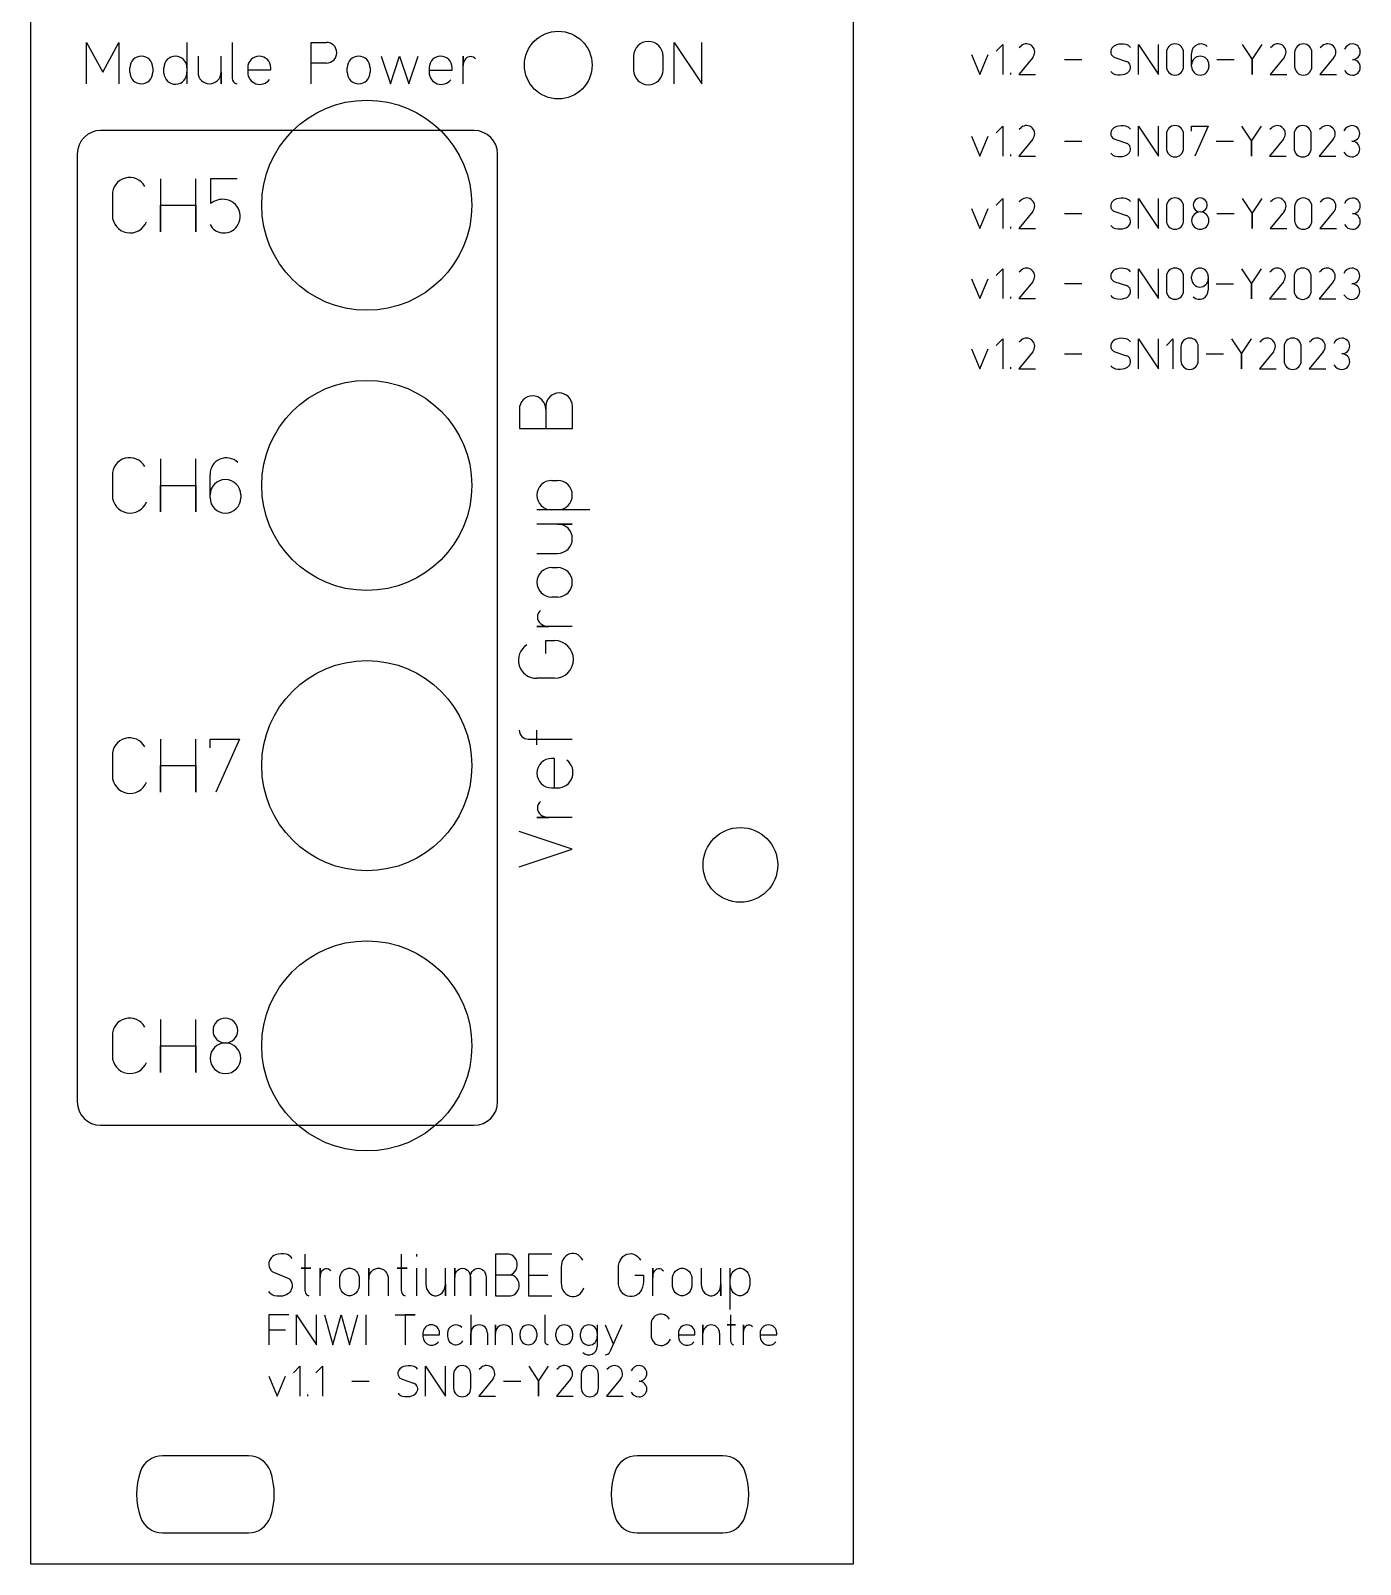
# Model space of a CAD drawing. Header units: millimetres. Extents: x 0 to 57, y 0 to 129.
# Drawn here: x 0 to 56.9, y 0 to 65.7 of the extents above; entities that cross this region are included whole.
import ezdxf

# ---------------------------------------------------------------- set-up
doc = ezdxf.new("R2010")
doc.units = ezdxf.units.MM
doc.layers.add('Contour', color=7, linetype='CONTINUOUS')
doc.layers.add('Engraving', color=7, linetype='CONTINUOUS')

msp = doc.modelspace()

# ---------------------------------------------------------------- linework, layer by layer
at = {"layer": 'Contour', "color": 7, "linetype": 'CONTINUOUS'}
for p, q in [((0, 0), (0, 128.4)), ((35.22, 128.4), (35.22, 0)), ((9.323, 4.65), (5.647, 4.65)), ((29.648, 4.65), (25.972, 4.65)), ((5.647, 1.35), (9.323, 1.35)), ((25.972, 1.35), (29.648, 1.35)), ((35.22, 0), (0, 0))]:
    msp.add_line(p, q, dxfattribs=at)
for centre, radius in [((22.595, 64.202), 1.45), ((14.395, 58.202), 4.5), ((14.395, 46.202), 4.5), ((14.395, 34.202), 4.5), ((30.395, 29.952), 1.6), ((14.395, 22.202), 4.5)]:
    msp.add_circle(centre, radius, dxfattribs=at)
for centre, radius, start, end in [((5.64693, 3.65), 1, 89.99581, 160.54904), ((9.32307, 3.65), 1, 19.45096, 90.00419), ((25.97193, 3.65), 1, 89.99581, 160.54904), ((29.64807, 3.65), 1, 19.45096, 90.00419), ((7.485, 3), 2.94962, 160.53303, 199.46697), ((7.485, 3), 2.94962, 340.53303, 379.46697), ((27.81, 3), 2.94962, 160.53303, 199.46697), ((27.81, 3), 2.94962, 340.53303, 379.46697), ((5.64693, 2.35), 1, 199.45096, 270.00419), ((9.32307, 2.35), 1, 269.99581, 340.54904), ((25.97193, 2.35), 1, 199.45096, 270.00419), ((29.64807, 2.35), 1, 269.99581, 340.54904)]:
    msp.add_arc(centre, radius, start, end, dxfattribs=at)
at = {"layer": 'Engraving', "color": 7, "linetype": 'CONTINUOUS'}
for p, q in [((2.39567, 63.402), (2.39567, 65.177)), ((2.39567, 65.177), (3.08594, 63.89506)), ((3.08594, 63.89506), (3.77622, 65.177)), ((3.77622, 65.177), (3.77622, 63.402)), ((6.69378, 65.177), (6.69378, 63.89506)), ((8.62567, 65.177), (8.62567, 63.63867)), ((12.01667, 63.401), (12.01667, 65.176)), ((12.01667, 65.176), (12.6675, 65.176)), ((27.55467, 63.4), (27.55467, 65.175)), ((27.55467, 65.175), (28.738, 63.4)), ((28.738, 63.4), (28.738, 65.175)), ((41.34993, 64.79911), (41.63482, 65.084)), ((41.63482, 65.084), (41.63482, 63.802)), ((42.33118, 64.9558), (42.41664, 65.02702)), ((47.44293, 63.802), (47.44293, 65.084)), ((47.44293, 65.084), (48.2976, 63.802)), ((48.2976, 63.802), (48.2976, 65.084)), ((51.88493, 65.083), (52.31227, 64.442)), ((52.31227, 64.442), (52.7396, 65.083)), ((53.09518, 64.9548), (53.18064, 65.02602)), ((55.23118, 64.9538), (55.31664, 65.02502)), ((7.16667, 64.58533), (7.16667, 63.89506)), ((8.15278, 63.402), (8.15278, 64.58533)), ((15.01367, 64.58433), (15.40811, 63.401)), ((15.40811, 63.401), (15.80256, 64.58433)), ((15.80256, 64.58433), (16.197, 63.401)), ((16.197, 63.401), (16.59144, 64.58433)), ((18.52367, 63.4), (18.52367, 64.58333)), ((18.52367, 64.58333), (18.52367, 64.18889)), ((25.81967, 64.58333), (25.81967, 63.99167)), ((27.08189, 63.99167), (27.08189, 64.58333)), ((40.29593, 64.65667), (40.65204, 63.802)), ((40.65204, 63.802), (41.00816, 64.65667)), ((42.9152, 64.52847), (42.31693, 63.802)), ((44.28193, 64.443), (45.02264, 64.443)), ((46.43162, 64.52847), (46.93018, 64.35753)), ((48.63893, 64.74213), (48.63893, 64.14387)), ((49.37964, 64.14387), (49.37964, 64.74213)), ((49.72093, 64.14287), (49.72093, 64.6984)), ((50.80293, 64.442), (51.54364, 64.442)), ((52.31227, 64.442), (52.31227, 63.801)), ((52.31227, 63.801), (52.31227, 64.442)), ((53.6792, 64.52747), (53.08093, 63.801)), ((54.13493, 64.74113), (54.13493, 64.14287)), ((54.87564, 64.14287), (54.87564, 64.74113)), ((55.8152, 64.52647), (55.21693, 63.8)), ((4.24867, 63.89506), (4.24867, 64.09228)), ((5.23478, 64.09228), (5.23478, 63.89506)), ((5.70767, 63.85561), (5.70767, 64.09228)), ((6.69378, 64.09228), (6.69378, 63.402)), ((8.15278, 63.89506), (8.15278, 63.402)), ((9.29567, 64.09228), (9.29567, 63.89506)), ((9.29567, 63.99367), (10.28178, 63.99367)), ((10.28178, 63.99367), (10.28178, 64.09228)), ((12.6675, 64.2885), (12.01667, 64.2885)), ((13.55467, 63.89406), (13.55467, 64.09128)), ((14.54078, 64.09128), (14.54078, 63.89406)), ((17.06467, 64.09128), (17.06467, 63.89406)), ((17.06467, 63.99267), (18.05078, 63.99267)), ((18.05078, 63.99267), (18.05078, 64.09128)), ((41.97593, 63.802), (41.97593, 63.87322)), ((42.31693, 63.802), (43.02916, 63.802)), ((50.46164, 64.21409), (50.46164, 64.14287)), ((53.08093, 63.801), (53.79316, 63.801)), ((55.21693, 63.8), (55.92916, 63.8)), ((18.995, 61.402), (2.995, 61.402)), ((40.29593, 61.15667), (40.65204, 60.302)), ((40.65204, 60.302), (41.00816, 61.15667)), ((41.34993, 61.29911), (41.63482, 61.584)), ((41.63482, 61.584), (41.63482, 60.302)), ((42.33118, 61.4558), (42.41664, 61.52702)), ((47.44293, 60.302), (47.44293, 61.584)), ((47.44293, 61.584), (48.2976, 60.302)), ((48.2976, 60.302), (48.2976, 61.584)), ((48.63893, 61.24213), (48.63893, 60.64387)), ((49.37964, 60.64387), (49.37964, 61.24213)), ((49.72093, 61.36933), (49.72093, 61.583)), ((49.72093, 61.583), (50.43316, 61.583)), ((50.43316, 61.583), (49.86338, 60.301)), ((51.85693, 61.583), (52.28427, 60.942)), ((52.28427, 60.942), (52.7116, 61.583)), ((53.06718, 61.4548), (53.15264, 61.52602)), ((54.10693, 61.24113), (54.10693, 60.64287)), ((54.84764, 60.64287), (54.84764, 61.24113)), ((55.20318, 61.4538), (55.28864, 61.52502)), ((42.9152, 61.02847), (42.31693, 60.302)), ((44.28193, 60.943), (45.02264, 60.943)), ((46.43162, 61.02847), (46.93018, 60.85753)), ((50.77493, 60.942), (51.51564, 60.942)), ((52.28427, 60.942), (52.28427, 60.301)), ((52.28427, 60.301), (52.28427, 60.942)), ((53.6512, 61.02747), (53.05293, 60.301)), ((55.7872, 61.02647), (55.18893, 60.3)), ((1.995, 60.402), (1.995, 19.802)), ((19.995, 19.802), (19.995, 60.402)), ((41.97593, 60.302), (41.97593, 60.37322)), ((42.31693, 60.302), (43.02916, 60.302)), ((53.05293, 60.301), (53.76516, 60.301)), ((55.18893, 60.3), (55.90116, 60.3)), ((5.56567, 59.337), (5.56567, 57.067)), ((7.079, 57.067), (7.079, 59.337)), ((8.84389, 59.337), (7.70889, 59.337)), ((7.70889, 59.337), (7.70889, 58.27767)), ((3.49767, 58.63078), (3.49767, 57.77322)), ((41.34993, 58.19911), (41.63482, 58.484)), ((41.63482, 58.484), (41.63482, 57.202)), ((47.44293, 57.202), (47.44293, 58.484)), ((47.44293, 58.484), (48.2976, 57.202)), ((48.2976, 57.202), (48.2976, 58.484)), ((51.88493, 58.483), (52.31227, 57.842)), ((52.31227, 57.842), (52.7396, 58.483)), ((5.56567, 57.067), (5.56567, 58.202)), ((5.56567, 58.202), (7.079, 58.202)), ((7.079, 58.202), (7.079, 57.067)), ((40.29593, 58.05667), (40.65204, 57.202)), ((40.65204, 57.202), (41.00816, 58.05667)), ((42.9152, 57.92847), (42.31693, 57.202)), ((42.33118, 58.3558), (42.41664, 58.42702)), ((44.28193, 57.843), (45.02264, 57.843)), ((46.43162, 57.92847), (46.93018, 57.75753)), ((48.63893, 58.14213), (48.63893, 57.54387)), ((49.37964, 57.54387), (49.37964, 58.14213)), ((50.80293, 57.842), (51.54364, 57.842)), ((52.31227, 57.842), (52.31227, 57.201)), ((52.31227, 57.201), (52.31227, 57.842)), ((53.6792, 57.92747), (53.08093, 57.201)), ((53.09518, 58.3548), (53.18064, 58.42602)), ((54.13493, 58.14113), (54.13493, 57.54287)), ((54.87564, 57.54287), (54.87564, 58.14113)), ((55.8152, 57.92647), (55.21693, 57.2)), ((55.23118, 58.3538), (55.31664, 58.42502)), ((41.97593, 57.202), (41.97593, 57.27322)), ((42.31693, 57.202), (43.02916, 57.202)), ((53.08093, 57.201), (53.79316, 57.201)), ((55.21693, 57.2), (55.92916, 57.2)), ((41.34993, 55.19911), (41.63482, 55.484)), ((41.63482, 55.484), (41.63482, 54.202)), ((42.33118, 55.3558), (42.41664, 55.42702)), ((47.44293, 54.202), (47.44293, 55.484)), ((47.44293, 55.484), (48.2976, 54.202)), ((48.2976, 54.202), (48.2976, 55.484)), ((51.85693, 55.482), (52.28427, 54.841)), ((52.28427, 54.841), (52.7116, 55.482)), ((53.06718, 55.3538), (53.15264, 55.42502)), ((55.20318, 55.3528), (55.28864, 55.42402)), ((40.29593, 55.05667), (40.65204, 54.202)), ((40.65204, 54.202), (41.00816, 55.05667)), ((42.9152, 54.92847), (42.31693, 54.202)), ((44.28193, 54.843), (45.02264, 54.843)), ((46.43162, 54.92847), (46.93018, 54.75753)), ((48.63893, 55.14213), (48.63893, 54.54387)), ((49.37964, 54.54387), (49.37964, 55.14213)), ((49.72093, 55.05567), (49.72093, 55.15538)), ((50.43316, 55.15538), (50.43316, 54.57136)), ((50.77493, 54.841), (51.51564, 54.841)), ((52.28427, 54.841), (52.28427, 54.2)), ((52.28427, 54.2), (52.28427, 54.841)), ((53.6512, 54.92647), (53.05293, 54.2)), ((54.10693, 55.14013), (54.10693, 54.54187)), ((54.84764, 54.54187), (54.84764, 55.14013)), ((55.7872, 54.92547), (55.18893, 54.199)), ((41.97593, 54.202), (41.97593, 54.27322)), ((42.31693, 54.202), (43.02916, 54.202)), ((53.05293, 54.2), (53.76516, 54.2)), ((55.18893, 54.199), (55.90116, 54.199)), ((40.29593, 52.05667), (40.65204, 51.202)), ((40.65204, 51.202), (41.00816, 52.05667)), ((41.34993, 52.19911), (41.63482, 52.484)), ((41.63482, 52.484), (41.63482, 51.202)), ((42.9152, 51.92847), (42.31693, 51.202)), ((42.33118, 52.3558), (42.41664, 52.42702)), ((46.43162, 51.92847), (46.93018, 51.75753)), ((47.44293, 51.202), (47.44293, 52.484)), ((47.44293, 52.484), (48.2976, 51.202)), ((48.2976, 51.202), (48.2976, 52.484)), ((48.63893, 52.19911), (48.92382, 52.484)), ((48.92382, 52.484), (48.92382, 51.202)), ((49.26493, 52.14213), (49.26493, 51.54387)), ((50.00564, 51.54387), (50.00564, 52.14213)), ((51.42893, 52.483), (51.85627, 51.842)), ((51.85627, 51.842), (52.2836, 52.483)), ((53.2232, 51.92747), (52.62493, 51.201)), ((52.63918, 52.3548), (52.72464, 52.42602)), ((53.67893, 52.14113), (53.67893, 51.54287)), ((54.41964, 51.54287), (54.41964, 52.14113)), ((55.3592, 51.92647), (54.76093, 51.2)), ((54.77518, 52.3538), (54.86064, 52.42502)), ((41.97593, 51.202), (41.97593, 51.27322)), ((44.28193, 51.843), (45.02264, 51.843)), ((50.34693, 51.842), (51.08764, 51.842)), ((51.85627, 51.842), (51.85627, 51.201)), ((51.85627, 51.201), (51.85627, 51.842)), ((42.31693, 51.202), (43.02916, 51.202)), ((52.62493, 51.201), (53.33716, 51.201)), ((54.76093, 51.2), (55.47316, 51.2)), ((20.929, 49.468), (20.929, 48.63567)), ((22.064, 49.59411), (22.064, 48.63567)), ((23.199, 48.63567), (23.199, 49.59411)), ((20.929, 48.63567), (23.199, 48.63567)), ((5.56567, 47.337), (5.56567, 45.067)), ((7.079, 45.067), (7.079, 47.337)), ((3.49767, 46.63078), (3.49767, 45.77322)), ((7.68367, 45.67233), (7.68367, 46.656)), ((5.56567, 45.067), (5.56567, 46.202)), ((5.56567, 46.202), (7.079, 46.202)), ((7.079, 46.202), (7.079, 45.067)), ((22.31522, 46.41678), (22.56744, 46.41678)), ((8.99522, 45.79844), (8.99522, 45.67233)), ((22.56744, 45.15567), (21.68467, 45.15567)), ((23.95467, 45.15567), (22.31522, 45.15567)), ((23.198, 44.55078), (21.68467, 44.55078)), ((22.56744, 44.55078), (23.198, 44.55078)), ((21.68467, 43.28967), (22.56744, 43.28967)), ((22.31522, 42.68478), (22.56744, 42.68478)), ((22.56744, 41.42367), (22.31522, 41.42367)), ((23.197, 40.16267), (21.68367, 40.16267)), ((21.68367, 40.16267), (22.18811, 40.16267)), ((22.062, 39.002), (22.062, 39.55689)), ((22.062, 39.55689), (22.44033, 39.55689)), ((22.44033, 37.94267), (21.68367, 37.94267)), ((21.68367, 35.09144), (21.68367, 35.722)), ((5.56567, 35.337), (5.56567, 33.067)), ((7.079, 33.067), (7.079, 35.337)), ((7.68367, 34.95867), (7.68367, 35.337)), ((7.68367, 35.337), (8.94478, 35.337)), ((8.94478, 35.337), (7.93589, 33.067)), ((21.30533, 35.34367), (23.197, 35.34367)), ((3.49767, 34.63078), (3.49767, 33.77322)), ((5.56567, 33.067), (5.56567, 34.202)), ((5.56567, 34.202), (7.079, 34.202)), ((7.079, 34.202), (7.079, 33.067)), ((22.43933, 34.51078), (22.31322, 34.51078)), ((22.43933, 33.24967), (22.43933, 34.51078)), ((22.31322, 33.24967), (22.56544, 33.24967)), ((23.195, 31.98767), (21.68167, 31.98767)), ((21.68167, 31.98767), (22.18611, 31.98767)), ((23.195, 30.62533), (20.925, 31.382)), ((20.925, 29.86867), (23.195, 30.62533)), ((5.56567, 23.337), (5.56567, 21.067)), ((7.079, 21.067), (7.079, 23.337)), ((3.49767, 22.63078), (3.49767, 21.77322)), ((5.56567, 21.067), (5.56567, 22.202)), ((5.56567, 22.202), (7.079, 22.202)), ((7.079, 22.202), (7.079, 21.067)), ((2.995, 18.802), (18.995, 18.802)), ((10.35723, 13.18149), (10.30125, 13.12577)), ((10.42019, 13.22572), (10.35723, 13.18149)), ((10.48844, 13.25728), (10.42019, 13.22572)), ((10.60407, 13.28822), (10.48844, 13.25728)), ((10.72208, 13.30192), (10.60407, 13.28822)), ((10.84062, 13.29816), (10.72208, 13.30192)), ((10.95783, 13.277), (10.84062, 13.29816)), ((11.02577, 13.25205), (10.95783, 13.277)), ((11.08884, 13.21325), (11.02577, 13.25205)), ((11.14502, 13.16185), (11.08884, 13.21325)), ((11.19252, 13.0995), (11.14502, 13.16185)), ((11.74554, 13.277), (11.74554, 12.68533)), ((15.86804, 13.277), (15.86804, 12.68533)), ((16.52127, 13.277), (16.52127, 13.17839)), ((20.46003, 13.276), (19.90682, 13.276)), ((19.90682, 13.276), (19.90682, 11.501)), ((20.53845, 13.2663), (20.46003, 13.276)), ((20.61344, 13.23764), (20.53845, 13.2663)), ((20.68173, 13.19125), (20.61344, 13.23764)), ((20.74033, 13.12918), (20.68173, 13.19125)), ((22.32025, 13.276), (21.31442, 13.276)), ((21.31442, 13.276), (21.31442, 11.501)), ((22.9169, 13.20211), (22.84799, 13.12769)), ((22.99653, 13.25983), (22.9169, 13.20211)), ((23.08402, 13.29875), (22.99653, 13.25983)), ((23.1762, 13.31747), (23.08402, 13.29875)), ((23.26972, 13.31531), (23.1762, 13.31747)), ((23.3612, 13.29236), (23.26972, 13.31531)), ((23.44732, 13.24943), (23.3612, 13.29236)), ((23.52497, 13.18808), (23.44732, 13.24943)), ((23.59135, 13.11054), (23.52497, 13.18808)), ((25.29792, 13.10041), (25.36791, 13.178)), ((25.36791, 13.178), (25.4489, 13.239)), ((25.4489, 13.239), (25.5381, 13.28128)), ((25.5381, 13.28128), (25.63242, 13.30339)), ((25.63242, 13.30339), (25.72858, 13.30455)), ((25.72858, 13.30455), (25.82326, 13.28474)), ((25.82326, 13.28474), (25.91318, 13.24463)), ((25.91318, 13.24463), (25.99523, 13.18561)), ((25.99523, 13.18561), (26.06656, 13.10973)), ((10.19991, 12.90563), (10.19712, 12.82167)), ((10.19712, 12.82167), (10.21091, 12.73922)), ((10.21913, 12.98655), (10.19991, 12.90563)), ((10.21091, 12.73922), (10.24054, 12.66276)), ((10.25374, 13.06006), (10.21913, 12.98655)), ((10.24054, 12.66276), (10.28439, 12.59644)), ((10.30125, 13.12577), (10.25374, 13.06006)), ((10.28439, 12.59644), (10.34009, 12.54384)), ((10.34009, 12.54384), (10.40462, 12.50783)), ((10.40462, 12.50783), (10.99136, 12.27117)), ((11.997, 12.68533), (11.5779, 12.68533)), ((11.5779, 12.68533), (11.74554, 12.68533)), ((11.74554, 12.68533), (11.997, 12.68533)), ((11.74554, 12.68533), (11.74554, 11.73867)), ((12.39877, 11.502), (12.39877, 12.68533)), ((12.39877, 12.68533), (12.39877, 12.29089)), ((12.42035, 12.43749), (12.44673, 12.50539)), ((12.44673, 12.50539), (12.48259, 12.567)), ((12.48259, 12.567), (12.52625, 12.61549)), ((12.52625, 12.61549), (12.57882, 12.64964)), ((12.57882, 12.64964), (12.63697, 12.66726)), ((12.63697, 12.66726), (12.69701, 12.66726)), ((12.69701, 12.66726), (12.75516, 12.64964)), ((12.75516, 12.64964), (12.80773, 12.61549)), ((12.80773, 12.61549), (12.85139, 12.567)), ((13.2731, 12.39282), (13.31691, 12.48209)), ((13.31691, 12.48209), (13.37553, 12.55869)), ((13.37553, 12.55869), (13.44642, 12.61928)), ((13.44642, 12.61928), (13.52646, 12.6612)), ((13.52646, 12.6612), (13.61216, 12.68263)), ((13.61216, 12.68263), (13.69977, 12.68263)), ((13.69977, 12.68263), (13.78547, 12.6612)), ((13.78547, 12.6612), (13.86551, 12.61928)), ((13.86551, 12.61928), (13.93639, 12.55869)), ((13.93639, 12.55869), (13.99502, 12.48209)), ((13.99502, 12.48209), (14.03883, 12.39282)), ((14.47702, 11.502), (14.47702, 12.68533)), ((14.47702, 12.68533), (14.47702, 12.19228)), ((14.51325, 12.39282), (14.55706, 12.48209)), ((14.55706, 12.48209), (14.61568, 12.55869)), ((14.61568, 12.55869), (14.68657, 12.61928)), ((14.68657, 12.61928), (14.76661, 12.6612)), ((14.76661, 12.6612), (14.85231, 12.68263)), ((14.85231, 12.68263), (14.93992, 12.68263)), ((14.93992, 12.68263), (15.02562, 12.6612)), ((15.02562, 12.6612), (15.10566, 12.61928)), ((15.10566, 12.61928), (15.17654, 12.55869)), ((15.17654, 12.55869), (15.23517, 12.48209)), ((15.23517, 12.48209), (15.27898, 12.39282)), ((16.1195, 12.68533), (15.7004, 12.68533)), ((15.7004, 12.68533), (15.86804, 12.68533)), ((15.86804, 12.68533), (16.1195, 12.68533)), ((15.86804, 12.68533), (15.86804, 11.73867)), ((16.52127, 12.68533), (16.52127, 11.502)), ((16.92332, 12.68533), (16.92332, 11.99506)), ((17.76151, 11.502), (17.76151, 12.68533)), ((18.16347, 11.502), (18.16347, 12.68533)), ((18.16347, 12.68533), (18.16347, 12.29089)), ((18.19667, 12.46203), (18.23661, 12.53682)), ((18.23661, 12.53682), (18.2897, 12.59928)), ((18.2897, 12.59928), (18.35327, 12.64627)), ((18.35327, 12.64627), (18.42414, 12.67544)), ((18.42414, 12.67544), (18.49874, 12.68533)), ((18.49874, 12.68533), (18.57335, 12.67544)), ((18.57335, 12.67544), (18.64422, 12.64627)), ((18.64422, 12.64627), (18.70779, 12.59928)), ((18.70779, 12.59928), (18.76088, 12.53682)), ((18.76088, 12.53682), (18.80082, 12.46203)), ((18.86723, 12.46203), (18.90717, 12.53682)), ((18.90717, 12.53682), (18.96026, 12.59928)), ((18.96026, 12.59928), (19.02383, 12.64627)), ((19.02383, 12.64627), (19.09469, 12.67544)), ((19.09469, 12.67544), (19.1693, 12.68533)), ((19.1693, 12.68533), (19.24391, 12.67544)), ((19.24391, 12.67544), (19.31477, 12.64627)), ((19.31477, 12.64627), (19.37834, 12.59928)), ((19.37834, 12.59928), (19.43143, 12.53682)), ((19.43143, 12.53682), (19.47137, 12.46203)), ((20.68173, 12.47325), (20.74033, 12.53532)), ((20.78668, 13.05412), (20.74033, 13.12918)), ((20.74033, 12.53532), (20.78668, 12.61037)), ((20.81875, 12.96938), (20.78668, 13.05412)), ((20.78668, 12.61037), (20.81875, 12.69512)), ((20.83515, 12.87863), (20.81875, 12.96938)), ((20.81875, 12.69512), (20.83515, 12.78587)), ((20.83515, 12.78587), (20.83515, 12.87863)), ((22.72817, 12.83358), (22.72202, 12.72378)), ((22.72202, 12.72378), (22.72202, 12.05322)), ((22.75189, 12.94003), (22.72817, 12.83358)), ((22.79232, 13.03926), (22.75189, 12.94003)), ((22.84799, 13.12769), (22.79232, 13.03926)), ((23.64403, 13.01961), (23.59135, 13.11054)), ((25.16917, 12.68433), (25.17586, 12.7972)), ((25.16917, 12.09267), (25.16917, 12.68433)), ((25.17586, 12.7972), (25.2002, 12.90665)), ((25.2002, 12.90665), (25.24137, 13.0089)), ((25.24137, 13.0089), (25.29792, 13.10041)), ((26.06656, 13.10973), (26.12471, 13.01961)), ((26.64392, 11.501), (26.64392, 12.68433)), ((26.64392, 12.68433), (26.64392, 12.28989)), ((26.6655, 12.43649), (26.69188, 12.50439)), ((26.69188, 12.50439), (26.72774, 12.566)), ((26.72774, 12.566), (26.7714, 12.61449)), ((26.7714, 12.61449), (26.82397, 12.64864)), ((26.82397, 12.64864), (26.88212, 12.66626)), ((26.88212, 12.66626), (26.94216, 12.66626)), ((26.94216, 12.66626), (27.00031, 12.64864)), ((27.00031, 12.64864), (27.05288, 12.61449)), ((27.05288, 12.61449), (27.09654, 12.566)), ((27.51825, 12.39182), (27.56206, 12.48109)), ((27.56206, 12.48109), (27.62068, 12.55769)), ((27.62068, 12.55769), (27.69157, 12.61828)), ((27.69157, 12.61828), (27.77161, 12.6602)), ((27.77161, 12.6602), (27.85731, 12.68163)), ((27.85731, 12.68163), (27.94492, 12.68163)), ((27.94492, 12.68163), (28.03062, 12.6602)), ((28.03062, 12.6602), (28.11066, 12.61828)), ((28.11066, 12.61828), (28.18154, 12.55769)), ((28.18154, 12.55769), (28.24017, 12.48109)), ((28.24017, 12.48109), (28.28398, 12.39182)), ((28.72217, 12.68433), (28.72217, 11.99406)), ((29.56036, 11.501), (29.56036, 12.68433)), ((29.96232, 11.99406), (29.96232, 12.68433)), ((29.99855, 12.39182), (30.04236, 12.48109)), ((30.04236, 12.48109), (30.10098, 12.55769)), ((30.10098, 12.55769), (30.17187, 12.61828)), ((30.17187, 12.61828), (30.25191, 12.6602)), ((30.25191, 12.6602), (30.33761, 12.68163)), ((30.33761, 12.68163), (30.42522, 12.68163)), ((30.42522, 12.68163), (30.51092, 12.6602)), ((30.51092, 12.6602), (30.59096, 12.61828)), ((30.59096, 12.61828), (30.66184, 12.55769)), ((30.66184, 12.55769), (30.72047, 12.48109)), ((30.72047, 12.48109), (30.76428, 12.39182)), ((10.99136, 12.27117), (11.05589, 12.23516)), ((11.05589, 12.23516), (11.11159, 12.18256)), ((11.11159, 12.18256), (11.15544, 12.11624)), ((11.15544, 12.11624), (11.18506, 12.03978)), ((11.19606, 11.87337), (11.17684, 11.79245)), ((11.18506, 12.03978), (11.19885, 11.95733)), ((11.19885, 11.95733), (11.19606, 11.87337)), ((12.39877, 12.29089), (12.4042, 12.36528)), ((12.4042, 12.36528), (12.42035, 12.43749)), ((13.23687, 12.19228), (13.24602, 12.29479)), ((13.23687, 11.99506), (13.23687, 12.19228)), ((13.24602, 11.89254), (13.23687, 11.99506)), ((13.24602, 12.29479), (13.2731, 12.39282)), ((13.2731, 11.79451), (13.24602, 11.89254)), ((14.03883, 12.39282), (14.0659, 12.29479)), ((14.0659, 11.89254), (14.03883, 11.79451)), ((14.0659, 12.29479), (14.07506, 12.19228)), ((14.07506, 11.99506), (14.0659, 11.89254)), ((14.07506, 12.19228), (14.07506, 11.99506)), ((14.47702, 12.19228), (14.48617, 12.29479)), ((14.48617, 12.29479), (14.51325, 12.39282)), ((15.27898, 12.39282), (15.30605, 12.29479)), ((15.30605, 12.29479), (15.31521, 12.19228)), ((15.31521, 12.19228), (15.31521, 11.502)), ((16.92332, 11.99506), (16.93247, 11.89254)), ((16.93247, 11.89254), (16.95955, 11.79451)), ((17.72528, 11.79451), (17.75235, 11.89254)), ((17.75235, 11.89254), (17.76151, 11.99506)), ((17.76151, 11.99506), (17.76151, 11.502)), ((18.16347, 12.29089), (18.17187, 12.37866)), ((18.17187, 12.37866), (18.19667, 12.46203)), ((18.80082, 12.46203), (18.82562, 12.37866)), ((18.82562, 12.37866), (18.83402, 12.29089)), ((18.83402, 12.29089), (18.84243, 12.37866)), ((18.83402, 12.29089), (18.83402, 11.502)), ((18.83402, 11.502), (18.83402, 12.29089)), ((18.84243, 12.37866), (18.86723, 12.46203)), ((19.47137, 12.46203), (19.49617, 12.37866)), ((19.49617, 12.37866), (19.50458, 12.29089)), ((19.50458, 12.29089), (19.50458, 11.502)), ((20.54384, 12.3885), (19.90682, 12.3885)), ((20.46003, 12.3885), (20.53845, 12.3982)), ((20.53845, 12.3982), (20.61344, 12.42686)), ((20.62227, 12.3788), (20.54384, 12.3885)), ((20.61344, 12.42686), (20.68173, 12.47325)), ((20.69726, 12.35014), (20.62227, 12.3788)), ((20.76555, 12.30375), (20.69726, 12.35014)), ((20.82415, 12.24168), (20.76555, 12.30375)), ((20.8705, 12.16662), (20.82415, 12.24168)), ((20.90257, 12.08188), (20.8705, 12.16662)), ((20.91897, 11.99113), (20.90257, 12.08188)), ((20.90257, 11.80762), (20.91897, 11.89837)), ((20.91897, 11.89837), (20.91897, 11.99113)), ((21.31442, 12.3885), (22.15261, 12.3885)), ((22.72202, 12.05322), (22.7307, 11.94466)), ((22.7307, 11.94466), (22.75613, 11.83981)), ((22.75613, 11.83981), (22.79746, 11.74222)), ((23.65246, 11.739), (23.69432, 11.83628)), ((25.1783, 11.9767), (25.16917, 12.09267)), ((25.20539, 11.86468), (25.1783, 11.9767)), ((25.24952, 11.76043), (25.20539, 11.86468)), ((25.87325, 12.3885), (26.24206, 12.3885)), ((26.20583, 11.86468), (26.16171, 11.76043)), ((26.23292, 11.9767), (26.20583, 11.86468)), ((26.24206, 12.09267), (26.23292, 11.9767)), ((26.24206, 12.3885), (26.24206, 12.09267)), ((26.64392, 12.28989), (26.64935, 12.36428)), ((26.64935, 12.36428), (26.6655, 12.43649)), ((27.48202, 12.19128), (27.49117, 12.29379)), ((27.48202, 11.99406), (27.48202, 12.19128)), ((27.49117, 11.89154), (27.48202, 11.99406)), ((27.49117, 12.29379), (27.51825, 12.39182)), ((27.51825, 11.79351), (27.49117, 11.89154)), ((28.28398, 12.39182), (28.31105, 12.29379)), ((28.31105, 11.89154), (28.28398, 11.79351)), ((28.31105, 12.29379), (28.32021, 12.19128)), ((28.32021, 11.99406), (28.31105, 11.89154)), ((28.32021, 12.19128), (28.32021, 11.99406)), ((28.72217, 11.99406), (28.73132, 11.89154)), ((28.73132, 11.89154), (28.7584, 11.79351)), ((29.52413, 11.79351), (29.5512, 11.89154)), ((29.5512, 11.89154), (29.56036, 11.99406)), ((29.56036, 11.99406), (29.56036, 11.501)), ((29.96232, 12.19128), (29.97147, 12.29379)), ((29.96232, 10.90933), (29.96232, 12.19128)), ((29.97147, 11.89154), (29.96232, 11.99406)), ((29.97147, 12.29379), (29.99855, 12.39182)), ((29.99855, 11.79351), (29.97147, 11.89154)), ((30.76428, 12.39182), (30.79135, 12.29379)), ((30.79135, 11.89154), (30.76428, 11.79351)), ((30.79135, 12.29379), (30.80051, 12.19128)), ((30.80051, 11.99406), (30.79135, 11.89154)), ((30.80051, 12.19128), (30.80051, 11.99406)), ((10.25095, 11.61715), (10.20345, 11.6795)), ((10.30714, 11.56575), (10.25095, 11.61715)), ((10.37021, 11.52695), (10.30714, 11.56575)), ((10.43815, 11.502), (10.37021, 11.52695)), ((10.55536, 11.48084), (10.43815, 11.502)), ((10.6739, 11.47708), (10.55536, 11.48084)), ((10.79191, 11.49078), (10.6739, 11.47708)), ((10.90754, 11.52172), (10.79191, 11.49078)), ((10.97578, 11.55328), (10.90754, 11.52172)), ((11.03874, 11.59751), (10.97578, 11.55328)), ((11.09473, 11.65323), (11.03874, 11.59751)), ((11.14223, 11.71894), (11.09473, 11.65323)), ((11.17684, 11.79245), (11.14223, 11.71894)), ((11.74554, 11.73867), (11.75338, 11.67265)), ((11.75338, 11.67265), (11.77631, 11.6117)), ((11.77631, 11.6117), (11.81258, 11.5605)), ((11.81258, 11.5605), (11.8594, 11.52297)), ((11.8594, 11.52297), (11.91318, 11.502)), ((13.31691, 11.70524), (13.2731, 11.79451)), ((13.37553, 11.62864), (13.31691, 11.70524)), ((13.44642, 11.56806), (13.37553, 11.62864)), ((13.52646, 11.52613), (13.44642, 11.56806)), ((13.61216, 11.5047), (13.52646, 11.52613)), ((13.69977, 11.5047), (13.61216, 11.5047)), ((13.78547, 11.52613), (13.69977, 11.5047)), ((13.86551, 11.56806), (13.78547, 11.52613)), ((13.93639, 11.62864), (13.86551, 11.56806)), ((13.99502, 11.70524), (13.93639, 11.62864)), ((14.03883, 11.79451), (13.99502, 11.70524)), ((15.86804, 11.73867), (15.87588, 11.67265)), ((15.87588, 11.67265), (15.89881, 11.6117)), ((15.89881, 11.6117), (15.93508, 11.5605)), ((15.93508, 11.5605), (15.9819, 11.52297)), ((15.9819, 11.52297), (16.03568, 11.502)), ((16.95955, 11.79451), (17.00336, 11.70524)), ((17.00336, 11.70524), (17.06198, 11.62864)), ((17.06198, 11.62864), (17.13287, 11.56806)), ((17.13287, 11.56806), (17.21291, 11.52613)), ((17.21291, 11.52613), (17.29861, 11.5047)), ((17.29861, 11.5047), (17.38622, 11.5047)), ((17.38622, 11.5047), (17.47192, 11.52613)), ((17.47192, 11.52613), (17.55196, 11.56806)), ((17.55196, 11.56806), (17.62284, 11.62864)), ((17.62284, 11.62864), (17.68147, 11.70524)), ((17.68147, 11.70524), (17.72528, 11.79451)), ((19.90682, 11.501), (20.54384, 11.501)), ((20.54384, 11.501), (20.62227, 11.5107)), ((20.62227, 11.5107), (20.69726, 11.53936)), ((20.69726, 11.53936), (20.76555, 11.58575)), ((20.76555, 11.58575), (20.82415, 11.64782)), ((20.82415, 11.64782), (20.8705, 11.72287)), ((20.8705, 11.72287), (20.90257, 11.80762)), ((21.31442, 11.501), (22.32025, 11.501)), ((22.79746, 11.74222), (22.85329, 11.65518)), ((22.85329, 11.65518), (22.92173, 11.58165)), ((22.92173, 11.58165), (23.00045, 11.52411)), ((23.00045, 11.52411), (23.08681, 11.48451)), ((23.08681, 11.48451), (23.17787, 11.46419)), ((23.17787, 11.46419), (23.27055, 11.46384)), ((23.27055, 11.46384), (23.36172, 11.48347)), ((23.36172, 11.48347), (23.44829, 11.52242)), ((23.44829, 11.52242), (23.52732, 11.57937)), ((23.52732, 11.57937), (23.59616, 11.65238)), ((23.59616, 11.65238), (23.65246, 11.739)), ((25.30917, 11.66749), (25.24952, 11.76043)), ((25.38233, 11.58903), (25.30917, 11.66749)), ((25.4665, 11.52772), (25.38233, 11.58903)), ((25.55881, 11.48565), (25.4665, 11.52772)), ((25.65611, 11.46425), (25.55881, 11.48565)), ((25.75511, 11.46425), (25.65611, 11.46425)), ((25.85242, 11.48565), (25.75511, 11.46425)), ((25.94472, 11.52772), (25.85242, 11.48565)), ((26.02889, 11.58903), (25.94472, 11.52772)), ((26.10205, 11.66749), (26.02889, 11.58903)), ((26.16171, 11.76043), (26.10205, 11.66749)), ((27.56206, 11.70424), (27.51825, 11.79351)), ((27.62068, 11.62764), (27.56206, 11.70424)), ((27.69157, 11.56706), (27.62068, 11.62764)), ((27.77161, 11.52513), (27.69157, 11.56706)), ((27.85731, 11.5037), (27.77161, 11.52513)), ((27.94492, 11.5037), (27.85731, 11.5037)), ((28.03062, 11.52513), (27.94492, 11.5037)), ((28.11066, 11.56706), (28.03062, 11.52513)), ((28.18154, 11.62764), (28.11066, 11.56706)), ((28.24017, 11.70424), (28.18154, 11.62764)), ((28.28398, 11.79351), (28.24017, 11.70424)), ((28.7584, 11.79351), (28.80221, 11.70424)), ((28.80221, 11.70424), (28.86083, 11.62764)), ((28.86083, 11.62764), (28.93172, 11.56706)), ((28.93172, 11.56706), (29.01176, 11.52513)), ((29.01176, 11.52513), (29.09746, 11.5037)), ((29.09746, 11.5037), (29.18507, 11.5037)), ((29.18507, 11.5037), (29.27077, 11.52513)), ((29.27077, 11.52513), (29.35081, 11.56706)), ((29.35081, 11.56706), (29.42169, 11.62764)), ((29.42169, 11.62764), (29.48032, 11.70424)), ((29.48032, 11.70424), (29.52413, 11.79351)), ((30.04236, 11.70424), (29.99855, 11.79351)), ((30.10098, 11.62764), (30.04236, 11.70424)), ((30.17187, 11.56706), (30.10098, 11.62764)), ((30.25191, 11.52513), (30.17187, 11.56706)), ((30.33761, 11.5037), (30.25191, 11.52513)), ((30.42522, 11.5037), (30.33761, 11.5037)), ((30.51092, 11.52513), (30.42522, 11.5037)), ((30.59096, 11.56706), (30.51092, 11.52513)), ((30.66184, 11.62764), (30.59096, 11.56706)), ((30.72047, 11.70424), (30.66184, 11.62764)), ((30.76428, 11.79351), (30.72047, 11.70424)), ((11.0506, 10.684), (10.19593, 10.684)), ((10.19593, 10.684), (10.19593, 9.402)), ((11.39193, 9.402), (11.39193, 10.684)), ((11.39193, 10.684), (12.2466, 9.402)), ((12.2466, 9.402), (12.2466, 10.684)), ((12.58793, 10.684), (12.94404, 9.402)), ((12.94404, 9.402), (13.30016, 10.684)), ((13.30016, 10.684), (13.65627, 9.402)), ((13.65627, 9.402), (14.01238, 10.684)), ((14.35393, 10.684), (14.35393, 9.402)), ((15.60593, 10.684), (16.4606, 10.684)), ((16.4606, 10.684), (16.03327, 10.684)), ((16.03327, 10.684), (16.03327, 9.402)), ((18.85293, 10.682), (18.85293, 9.4)), ((22.01493, 10.682), (22.01493, 9.57093)), ((29.97613, 10.68), (29.97613, 10.25267)), ((10.19593, 10.043), (10.90816, 10.043)), ((16.80193, 9.90056), (16.80193, 9.75811)), ((17.51416, 9.82933), (17.51416, 9.90056)), ((17.85593, 9.89956), (17.85593, 9.75711)), ((18.85293, 9.4), (18.85293, 9.89856)), ((19.56516, 9.89856), (19.56516, 9.4)), ((19.90693, 9.4), (19.90693, 10.25467)), ((19.90693, 10.25467), (19.90693, 9.89856)), ((20.61916, 9.89856), (20.61916, 9.4)), ((20.96093, 9.75611), (20.96093, 9.89856)), ((21.67316, 9.89856), (21.67316, 9.75611)), ((22.49893, 9.75611), (22.49893, 9.89856)), ((23.21116, 9.89856), (23.21116, 9.75611)), ((23.55293, 9.72762), (23.55293, 9.89856)), ((24.26516, 10.25467), (24.26516, 9.75611)), ((24.26516, 9.89856), (24.26516, 9.32878)), ((24.60693, 10.25467), (24.9488, 9.44273)), ((25.31916, 10.25467), (24.80636, 9.10087)), ((26.57193, 10.28316), (26.57193, 9.79884)), ((27.73993, 9.89756), (27.73993, 9.75511)), ((28.45216, 9.82633), (28.45216, 9.89756)), ((28.79393, 9.398), (28.79393, 10.25267)), ((28.79393, 10.25267), (28.79393, 9.89656)), ((29.50616, 9.89656), (29.50616, 9.398)), ((30.1898, 10.25267), (29.83369, 10.25267)), ((29.83369, 10.25267), (29.97613, 10.25267)), ((29.97613, 10.25267), (30.1898, 10.25267)), ((29.97613, 10.25267), (29.97613, 9.56893)), ((30.53093, 9.398), (30.53093, 10.25267)), ((30.53093, 10.25267), (30.53093, 9.96778)), ((31.24293, 9.89656), (31.24293, 9.75411)), ((31.95516, 9.82533), (31.95516, 9.89656)), ((16.80193, 9.82933), (17.51416, 9.82933)), ((27.73993, 9.82633), (28.45216, 9.82633)), ((31.24293, 9.82533), (31.95516, 9.82533)), ((10.19593, 8.05667), (10.55204, 7.202)), ((10.55204, 7.202), (10.90816, 8.05667)), ((11.24993, 8.19911), (11.53482, 8.484)), ((11.53482, 8.484), (11.53482, 7.202)), ((12.21693, 8.19911), (12.50182, 8.484)), ((12.50182, 8.484), (12.50182, 7.202)), ((15.90362, 7.92847), (16.40218, 7.75753)), ((16.91493, 7.202), (16.91493, 8.484)), ((16.91493, 8.484), (17.7696, 7.202)), ((17.7696, 7.202), (17.7696, 8.484)), ((18.11093, 8.14213), (18.11093, 7.54387)), ((18.85164, 7.54387), (18.85164, 8.14213)), ((19.7912, 7.92747), (19.19293, 7.201)), ((19.20718, 8.3548), (19.29264, 8.42602)), ((21.32893, 8.483), (21.75627, 7.842)), ((21.75627, 7.842), (22.1836, 8.483)), ((23.1232, 7.92747), (22.52493, 7.201)), ((22.53918, 8.3548), (22.62464, 8.42602)), ((23.57893, 8.14113), (23.57893, 7.54287)), ((24.31964, 7.54287), (24.31964, 8.14113)), ((25.2592, 7.92647), (24.66093, 7.2)), ((24.67518, 8.3538), (24.76064, 8.42502)), ((11.87593, 7.202), (11.87593, 7.27322)), ((13.75393, 7.843), (14.49464, 7.843)), ((20.24693, 7.842), (20.98764, 7.842)), ((21.75627, 7.842), (21.75627, 7.201)), ((21.75627, 7.201), (21.75627, 7.842)), ((19.19293, 7.201), (19.90516, 7.201)), ((22.52493, 7.201), (23.23716, 7.201)), ((24.66093, 7.2), (25.37316, 7.2))]:
    msp.add_line(p, q, dxfattribs=at)
for centre, radius, start, end in [((12.6675, 64.73225), 0.44375, -90, 90), ((26.45078, 64.58333), 0.63111, 0, 180), ((42.64758, 64.75941), 0.35348, -40.79241, 130.79241), ((46.61261, 64.70527), 0.38065, 106.75938, 144.31597), ((46.73008, 64.29798), 0.80453, 77.68434, 106.40648), ((46.83023, 64.75364), 0.338, 36.73449, 77.79505), ((49.00929, 64.74213), 0.37036, 0, 180), ((50.11547, 64.71414), 0.39485, 45.86651, 182.28449), ((53.41158, 64.75841), 0.35348, -40.79241, 130.79241), ((54.50529, 64.74113), 0.37036, 0, 180), ((55.54758, 64.75741), 0.35348, -40.79241, 130.79241), ((56.61524, 64.73647), 0.37403, 90.37438, 157.00576), ((56.6128, 64.77574), 0.33474, -90, 90), ((4.74172, 64.09228), 0.49306, 0, 180), ((6.20072, 64.09228), 0.49306, 0, 180), ((9.78872, 64.09228), 0.49306, 0, 180), ((14.04772, 64.09128), 0.49306, 0, 180), ((17.55772, 64.09128), 0.49306, 0, 180), ((18.95949, 64.1889), 0.43583, 140.69073, 180.00162), ((18.83922, 64.28665), 0.28085, 39.42406, 140.57594), ((46.51514, 64.77534), 0.26061, 144.32844, 251.30934), ((50.09129, 64.21409), 0.37036, 0, 180), ((56.6128, 64.10626), 0.33474, -90, 90), ((4.74172, 63.89506), 0.49306, -180, 0), ((6.20072, 63.87533), 0.49345, -177.70939, 2.29061), ((7.65972, 63.89506), 0.49306, 180, 360), ((9.81271, 63.89464), 0.51704, 179.95424, 322.44599), ((14.04772, 63.89406), 0.49306, -180, 0), ((17.58171, 63.89364), 0.51704, 179.95424, 322.44599), ((26.45078, 63.99167), 0.63111, 180, 360), ((46.53157, 64.13236), 0.338, 216.73449, 257.79505), ((46.63172, 64.58802), 0.80453, 257.68434, 286.40648), ((46.74919, 64.18073), 0.38065, 286.75938, 324.31597), ((46.84666, 64.11066), 0.26061, -35.67156, 71.30934), ((49.00929, 64.14387), 0.37036, 180, 360), ((50.09129, 64.14287), 0.37036, -180, 0), ((54.50529, 64.14287), 0.37036, 180, 360), ((56.61474, 64.16758), 0.39608, 209.76844, 269.71869), ((8.8662, 63.6386), 0.24053, 179.98432, 259.62682), ((2.995, 60.402), 1, 90, 180), ((18.995, 60.402), 1, 0, 90), ((42.64758, 61.25941), 0.35348, -40.79241, 130.79241), ((46.51514, 61.27534), 0.26061, 144.32844, 251.30934), ((46.61261, 61.20527), 0.38065, 106.75938, 144.31597), ((46.73008, 60.79798), 0.80453, 77.68434, 106.40648), ((46.83023, 61.25364), 0.338, 36.73449, 77.79505), ((49.00929, 61.24213), 0.37036, 0, 180), ((53.38358, 61.25841), 0.35348, -40.79241, 130.79241), ((54.47729, 61.24113), 0.37036, 0, 180), ((55.51958, 61.25741), 0.35348, -40.79241, 130.79241), ((56.58724, 61.23647), 0.37403, 90.37438, 157.00576), ((56.5848, 61.27574), 0.33474, -90, 90), ((46.53157, 60.63236), 0.338, 216.73449, 257.79505), ((46.74919, 60.68073), 0.38065, 286.75938, 324.31597), ((46.84666, 60.61066), 0.26061, -35.67156, 71.30934), ((49.00929, 60.64387), 0.37036, 180, 360), ((54.47729, 60.64287), 0.37036, 180, 360), ((56.58674, 60.66758), 0.39608, 209.76844, 269.71869), ((56.5848, 60.60626), 0.33474, -90, 90), ((46.63172, 61.08802), 0.80453, 257.68434, 286.40648), ((4.23692, 58.65258), 0.73958, 28.82122, 181.68902), ((8.23678, 57.59374), 0.86396, 84.8575, 127.66291), ((8.24536, 57.72759), 0.72989, -44.24474, 84.58605), ((42.64758, 58.15941), 0.35348, -40.79241, 130.79241), ((46.61261, 58.10527), 0.38065, 106.75938, 144.31597), ((46.73008, 57.69798), 0.80453, 77.68434, 106.40648), ((46.83023, 58.15364), 0.338, 36.73449, 77.79505), ((49.00929, 58.14213), 0.37036, 0, 180), ((50.09129, 58.21236), 0.29913, 90, 270), ((50.09129, 58.21236), 0.29913, 270, 450), ((53.41158, 58.15841), 0.35348, -40.79241, 130.79241), ((54.50529, 58.14113), 0.37036, 0, 180), ((55.54758, 58.15741), 0.35348, -40.79241, 130.79241), ((56.61524, 58.13647), 0.37403, 90.37438, 157.00576), ((56.6128, 58.17574), 0.33474, -90, 90), ((46.51514, 58.17534), 0.26061, 144.32844, 251.30934), ((50.09129, 57.54287), 0.37036, 90, 270), ((50.09129, 57.54287), 0.37036, -90, 90), ((56.6128, 57.50626), 0.33474, -90, 90), ((4.25566, 57.77448), 0.75799, 180.09515, 338.42706), ((8.28195, 57.6954), 0.68121, 208.56608, 315.54698), ((46.53157, 57.53236), 0.338, 216.73449, 257.79505), ((46.63172, 57.98802), 0.80453, 257.68434, 286.40648), ((46.74919, 57.58073), 0.38065, 286.75938, 324.31597), ((46.84666, 57.51066), 0.26061, -35.67156, 71.30934), ((49.00929, 57.54387), 0.37036, 180, 360), ((54.50529, 57.54287), 0.37036, 180, 360), ((56.61474, 57.56758), 0.39608, 209.76844, 269.71869), ((42.64758, 55.15941), 0.35348, -40.79241, 130.79241), ((46.51514, 55.17534), 0.26061, 144.32844, 251.30934), ((46.61261, 55.10527), 0.38065, 106.75938, 144.31597), ((46.73008, 54.69798), 0.80453, 77.68434, 106.40648), ((46.83023, 55.15364), 0.338, 36.73449, 77.79505), ((49.00929, 55.14213), 0.37036, 0, 180), ((50.07704, 55.15538), 0.35611, 0, 180), ((53.38358, 55.15741), 0.35348, -40.79241, 130.79241), ((54.47729, 55.14013), 0.37036, 0, 180), ((55.51958, 55.15641), 0.35348, -40.79241, 130.79241), ((56.58724, 55.13547), 0.37403, 90.37438, 157.00576), ((56.5848, 55.17474), 0.33474, -90, 90), ((46.84666, 54.51066), 0.26061, -35.67156, 71.30934), ((49.00929, 54.54387), 0.37036, 180, 360), ((50.07704, 55.05567), 0.35611, -180, 0), ((50.05286, 54.54992), 0.3809, -133.1921, 3.22589), ((54.47729, 54.54187), 0.37036, 180, 360), ((56.5848, 54.50526), 0.33474, -90, 90), ((46.53157, 54.53236), 0.338, 216.73449, 257.79505), ((46.63172, 54.98802), 0.80453, 257.68434, 286.40648), ((46.74919, 54.58073), 0.38065, 286.75938, 324.31597), ((56.58674, 54.56658), 0.39608, 209.76844, 269.71869), ((42.64758, 52.15941), 0.35348, -40.79241, 130.79241), ((46.51514, 52.17534), 0.26061, 144.32844, 251.30934), ((46.61261, 52.10527), 0.38065, 106.75938, 144.31597), ((46.73008, 51.69798), 0.80453, 77.68434, 106.40648), ((46.83023, 52.15364), 0.338, 36.73449, 77.79505), ((49.63529, 52.14213), 0.37036, 0, 180), ((52.95558, 52.15841), 0.35348, -40.79241, 130.79241), ((54.04929, 52.14113), 0.37036, 0, 180), ((55.09158, 52.15741), 0.35348, -40.79241, 130.79241), ((56.15924, 52.13647), 0.37403, 90.37438, 157.00576), ((56.1568, 52.17574), 0.33474, -90, 90), ((46.53157, 51.53236), 0.338, 216.73449, 257.79505), ((46.74919, 51.58073), 0.38065, 286.75938, 324.31597), ((46.84666, 51.51066), 0.26061, -35.67156, 71.30934), ((49.63529, 51.54387), 0.37036, 180, 360), ((54.04929, 51.54287), 0.37036, 180, 360), ((56.15874, 51.56758), 0.39608, 209.76844, 269.71869), ((56.1568, 51.50626), 0.33474, -90, 90), ((46.63172, 51.98802), 0.80453, 257.68434, 286.40648), ((21.4965, 49.468), 0.5675, 0, 180), ((22.6315, 49.59411), 0.5675, 0, 180), ((4.23692, 46.65258), 0.73958, 28.82122, 181.68902), ((8.38227, 46.68387), 0.69916, 45.86651, 182.28449), ((8.33944, 45.79844), 0.65578, 0, 180), ((22.31522, 45.78622), 0.63056, 90, 270), ((22.56744, 45.78622), 0.63056, -90, 90), ((4.25566, 45.77448), 0.75799, 180.09515, 338.42706), ((8.33944, 45.67233), 0.65578, -180, 0), ((22.56744, 43.92022), 0.63056, 270, 450), ((22.31522, 42.05422), 0.63056, 90, 270), ((22.56744, 42.05422), 0.63056, -90, 90), ((22.06309, 40.56622), 0.35917, 129.42406, 230.57594), ((22.1881, 40.72003), 0.55737, 230.69073, 270.00162), ((22.44033, 38.74978), 0.80711, -90, 90), ((21.66534, 38.71997), 0.77752, 121.86328, 271.35068), ((21.30334, 35.72), 0.37634, 179.69622, 270.30378), ((4.23692, 34.65258), 0.73958, 28.82122, 181.68902), ((22.31322, 33.88022), 0.63056, 90, 270), ((22.56597, 33.9109), 0.66123, 269.95424, 412.44599), ((4.25566, 33.77448), 0.75799, 180.09515, 338.42706), ((22.06109, 32.39122), 0.35917, 129.42406, 230.57594), ((22.1861, 32.54503), 0.55737, 230.69073, 270.00162), ((4.23692, 22.65258), 0.73958, 28.82122, 181.68902), ((8.33944, 22.85778), 0.52967, 90, 270), ((8.33944, 22.85778), 0.52967, 270, 450), ((4.25566, 21.77448), 0.75799, 180.09515, 338.42706), ((8.33944, 21.67233), 0.65578, 90, 270), ((8.33944, 21.67233), 0.65578, -90, 90), ((2.995, 19.802), 1, 180, 270), ((18.995, 19.802), 1, 270, 360), ((26.98943, 10.29547), 0.41768, 28.82122, 181.68902), ((17.15804, 9.90056), 0.35611, 0, 180), ((18.20909, 9.902), 0.35317, 42.74595, 180.39666), ((19.20904, 9.89856), 0.35611, 0, 180), ((20.26304, 9.89856), 0.35611, 0, 180), ((21.31704, 9.89856), 0.35611, 0, 180), ((22.85504, 9.89856), 0.35611, 0, 180), ((23.90904, 9.89856), 0.35611, 0, 180), ((28.09604, 9.89756), 0.35611, 0, 180), ((29.15004, 9.89656), 0.35611, 0, 180), ((30.84571, 9.96779), 0.31478, 140.69073, 180.00162), ((30.75884, 10.03838), 0.20284, 39.42406, 140.57594), ((31.59904, 9.89656), 0.35611, 0, 180), ((17.17537, 9.75781), 0.37344, 179.95424, 322.44599), ((18.20981, 9.7574), 0.35387, 180.04758, 328.39092), ((21.31704, 9.75611), 0.35611, -180, 0), ((22.18866, 9.57089), 0.17373, 179.98432, 259.62682), ((22.85504, 9.75611), 0.35611, -180, 0), ((23.90904, 9.74187), 0.3564, -177.70939, 2.29061), ((23.90603, 9.32688), 0.35913, -134.87369, 0.30252), ((27.00002, 9.79956), 0.42808, 180.09515, 338.42706), ((28.11337, 9.75481), 0.37344, 179.95424, 322.44599), ((30.14986, 9.56889), 0.17373, 179.98432, 259.62682), ((31.61637, 9.75381), 0.37344, 179.95424, 322.44599), ((24.60912, 9.18847), 0.21582, 269.41954, 336.05092), ((15.98714, 8.17534), 0.26061, 144.32844, 251.30934), ((16.08461, 8.10527), 0.38065, 106.75938, 144.31597), ((16.20208, 7.69798), 0.80453, 77.68434, 106.40648), ((16.30223, 8.15364), 0.338, 36.73449, 77.79505), ((18.48129, 8.14213), 0.37036, 0, 180), ((19.52358, 8.15841), 0.35348, -40.79241, 130.79241), ((22.85558, 8.15841), 0.35348, -40.79241, 130.79241), ((23.94929, 8.14113), 0.37036, 0, 180), ((24.99158, 8.15741), 0.35348, -40.79241, 130.79241), ((26.05924, 8.13647), 0.37403, 90.37438, 157.00576), ((26.0568, 8.17574), 0.33474, -90, 90), ((16.00357, 7.53236), 0.338, 216.73449, 257.79505), ((16.22119, 7.58073), 0.38065, 286.75938, 324.31597), ((16.31866, 7.51066), 0.26061, -35.67156, 71.30934), ((18.48129, 7.54387), 0.37036, 180, 360), ((23.94929, 7.54287), 0.37036, 180, 360), ((26.05874, 7.56758), 0.39608, 209.76844, 269.71869), ((26.0568, 7.50626), 0.33474, -90, 90), ((16.10372, 7.98802), 0.80453, 257.68434, 286.40648)]:
    msp.add_arc(centre, radius, start, end, dxfattribs=at)

doc.saveas('drawing.dxf')
